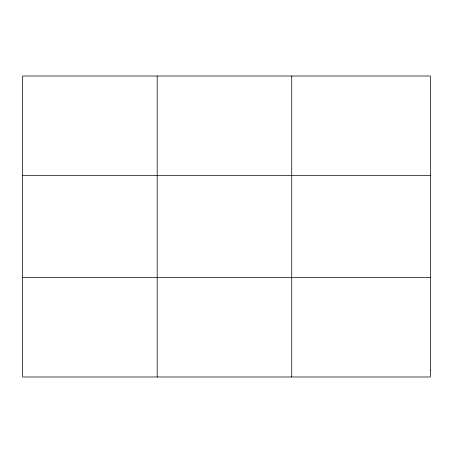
<?xml version="1.0" encoding="UTF-8"?>
<svg xmlns="http://www.w3.org/2000/svg" width="453" height="453" viewBox="0 0 453 453"><rect width="100%" height="100%" fill="white"/><g stroke="black" fill="none" stroke-linecap="round" stroke-linejoin="round"><path stroke-width="0.68" d="M157.191 376.987L157.191 76.013M22.65 175.334L430.35 175.334M22.65 277.666L430.35 277.666M291.732 76.013L291.732 376.987M430.35 370.361L430.35 376.987L22.65 376.987L22.65 76.013L430.35 76.013L430.35 370.361"/></g></svg>
